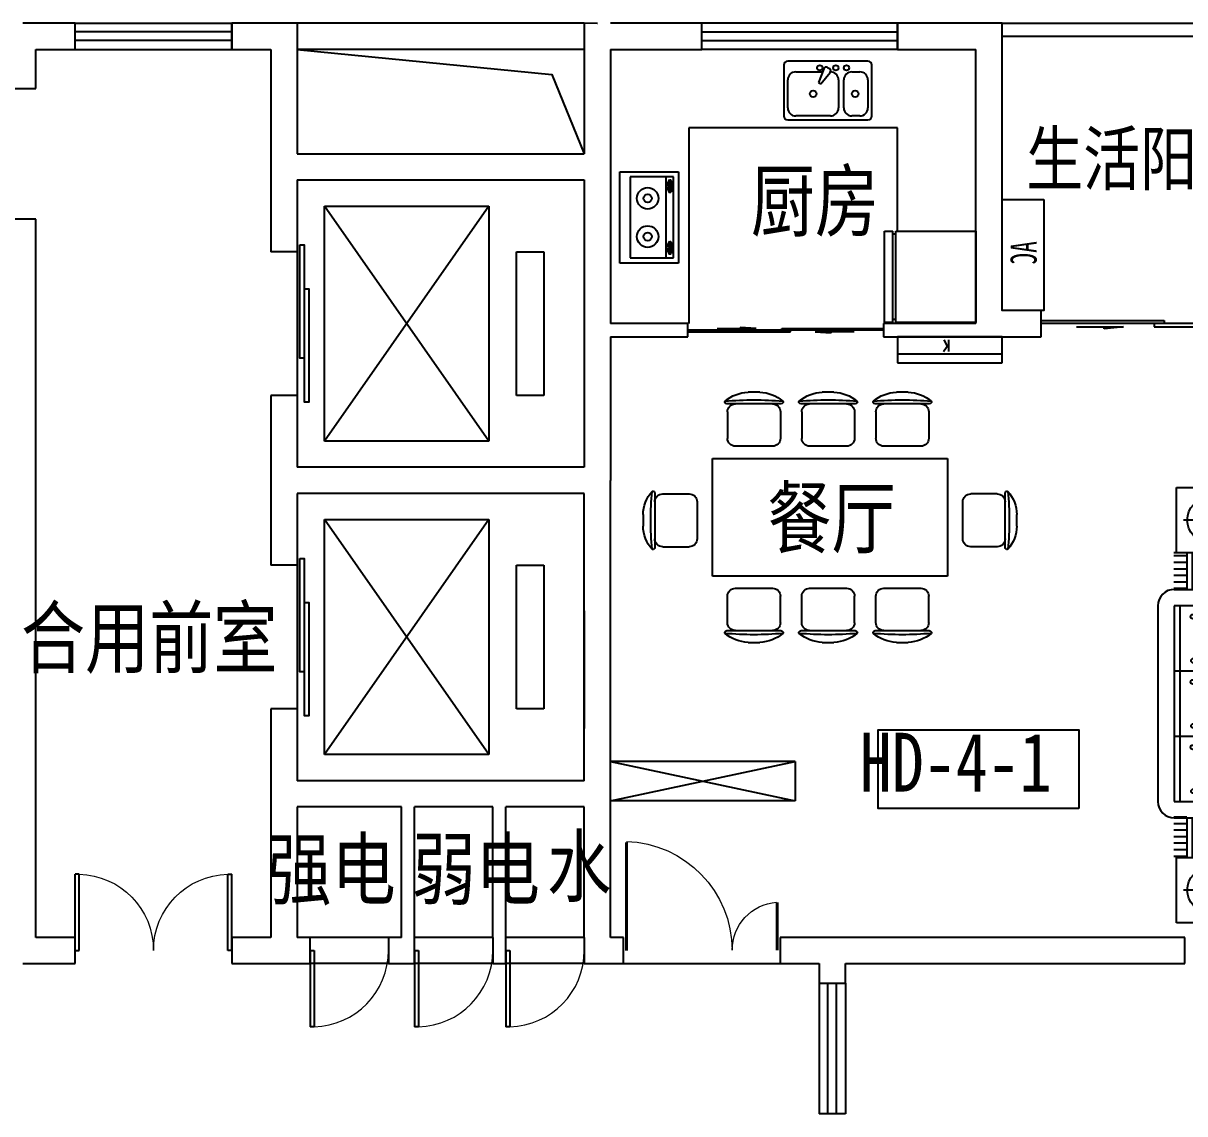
# Model space of a CAD drawing. Extents: x 952153 to 990953, y -827433 to -803533.
# Drawn here: x 971455 to 980353, y -814483 to -806133 of the extents above; entities that cross this region are included whole.
import ezdxf
from ezdxf.enums import TextEntityAlignment as Align

# ---------------------------------------------------------------- set-up
doc = ezdxf.new("R2010")
doc.units = 0
doc.header["$LTSCALE"] = 1000
doc.header["$MEASUREMENT"] = 0
doc.linetypes.add('HIDDEN', pattern=[7.5, 5, -2.5])
doc.layers.get('0').update_dxf_attribs({"linetype": 'CONTINUOUS'})
for name, color, linetype in [('Balcony(阳台)', 11, 'CONTINUOUS'), ('BATH', 8, 'CONTINUOUS'), ('Elec(电器)', 33, 'CONTINUOUS'), ('F1', 223, 'CONTINUOUS'), ('FUR', 8, 'CONTINUOUS'), ('FURN', 8, 'CONTINUOUS'), ('PUB_TITLE', 4, 'CONTINUOUS'), ('STAIR', 3, 'CONTINUOUS'), ('WALL', 2, 'CONTINUOUS'), ('WINDOW', 4, 'CONTINUOUS'), ('家具', 8, 'CONTINUOUS'), ('文字注明', 211, 'CONTINUOUS')]:
    doc.layers.add(name, color=color, linetype=linetype)
doc.layers.add('文字标注', color=121, linetype='CONTINUOUS', lineweight=0)
doc.styles.add('-黑体', font='simhei.ttf', dxfattribs={"width": 0.8})
doc.styles.add('_ZBHZ', font='simhei.ttf', dxfattribs={"width": 0.8})
doc.styles.add('DIM_FONT', font='ZBTXT.shx', dxfattribs={"width": 0.8})

# ---------------------------------------------------------------- blocks, each defined once
blk = doc.blocks.new('_LIFTD')
for points in [[(-0.5476, -0.6024), (-0.5476, -0.7742), (0.2411, -0.7742), (0.2411, -0.6024), (-0.5476, -0.6024)], [(-0.2411, -0.7836), (-0.2411, -0.9554), (0.5476, -0.9554), (0.5476, -0.7836), (-0.2411, -0.7836)]]:
    blk.add_lwpolyline(points)
blk = doc.blocks.new('M_C30XGI')
for p, q in [((-688.6, 1087.7), (-589.5, 1087.7)), ((-57.3, 1087.7), (41.9, 1087.7)), ((574.1, 1087.7), (673.2, 1087.7)), ((-869.1, 987.7), (-409.1, 987.7)), ((-864.1, 920.2), (-864.1, 695.2)), ((-414.1, 920.2), (-414.1, 695.2)), ((-237.7, 987.7), (222.3, 987.7)), ((-232.7, 920.2), (-232.7, 695.2)), ((217.3, 920.2), (217.3, 695.2)), ((393.7, 987.7), (853.7, 987.7)), ((398.7, 920.2), (398.7, 695.2)), ((848.7, 920.2), (848.7, 695.2)), ((-796.6, 627.7), (-481.6, 627.7)), ((-165.2, 627.7), (149.8, 627.7)), ((466.2, 627.7), (781.2, 627.7)), ((-1023.3, 523.6), (-1023.3, -476.4)), ((976.7, 523.6), (-1023.3, 523.6)), ((976.7, -476.4), (976.7, 523.6)), ((-1514, -232.2), (-1514, 227.8)), ((-1446.5, 222.8), (-1221.5, 222.8)), ((1399.9, 222.8), (1174.9, 222.8)), ((1467.4, 227.8), (1467.4, -232.2)), ((-1154, -159.7), (-1154, 155.3)), ((1107.4, 155.3), (1107.4, -159.7)), ((-1614, -51.8), (-1614, 47.3)), ((1567.4, 47.3), (1567.4, -51.8)), ((-1446.5, -227.2), (-1221.5, -227.2)), ((1399.9, -227.2), (1174.9, -227.2)), ((-1023.3, -476.4), (976.7, -476.4)), ((-481.6, -580.5), (-796.6, -580.5)), ((149.8, -580.5), (-165.2, -580.5)), ((781.2, -580.5), (466.2, -580.5)), ((-864.1, -873), (-864.1, -648)), ((-414.1, -873), (-414.1, -648)), ((-232.7, -873), (-232.7, -648)), ((217.3, -873), (217.3, -648)), ((398.7, -873), (398.7, -648)), ((848.7, -873), (848.7, -648)), ((-409.1, -940.5), (-869.1, -940.5)), ((222.3, -940.5), (-237.7, -940.5)), ((853.7, -940.5), (393.7, -940.5)), ((-589.5, -1040.5), (-688.6, -1040.5)), ((41.9, -1040.5), (-57.3, -1040.5)), ((673.2, -1040.5), (574.1, -1040.5))]:
    blk.add_line(p, q)
for centre, radius, start, end in [((-678.9, 772.3), 315.6, 91.76514, 130.72654), ((-599.2, 772.3), 315.6, 49.27346, 88.23486), ((-47.5, 772.3), 315.6, 91.76514, 130.72654), ((32.2, 772.3), 315.6, 49.27346, 88.23486), ((583.8, 772.3), 315.6, 91.76514, 130.72654), ((663.5, 772.3), 315.6, 49.27346, 88.23486), ((-878.3, 1003.9), 10, 130.72654, 202.66999), ((-869.1, 1007.7), 20, 202.66999, 270), ((-639.1, -1690.1), 2712.7, 84.8023, 95.1977), ((-409.1, 1007.7), 20, 270, 337.33001), ((-399.8, 1003.9), 10, 337.33001, 49.27346), ((-246.9, 1003.9), 10, 130.72654, 202.66999), ((-237.7, 1007.7), 20, 202.66999, 270), ((-7.7, -1690.1), 2712.7, 84.8023, 95.1977), ((222.3, 1007.7), 20, 270, 337.33001), ((231.5, 1003.9), 10, 337.33001, 49.27346), ((384.4, 1003.9), 10, 130.72654, 202.66999), ((393.7, 1007.7), 20, 202.66999, 270), ((623.7, -1690.1), 2712.7, 84.8023, 95.1977), ((853.7, 1007.7), 20, 270, 337.33001), ((862.9, 1003.9), 10, 337.33001, 49.27346), ((-796.6, 920.2), 67.5, 90, 180), ((-481.6, 920.2), 67.5, 0, 90), ((-165.2, 920.2), 67.5, 90, 180), ((149.8, 920.2), 67.5, 0, 90), ((466.2, 920.2), 67.5, 90, 180), ((781.2, 920.2), 67.5, 0, 90), ((-796.6, 695.2), 67.5, 180, 270), ((-481.6, 695.2), 67.5, 270, 0), ((-165.2, 695.2), 67.5, 180, 270), ((149.8, 695.2), 67.5, 270, 0), ((466.2, 695.2), 67.5, 180, 270), ((781.2, 695.2), 67.5, 270, 0), ((-1298.6, 37.6), 315.6, 139.27346, 178.23486), ((1163.8, -2.2), 2712.7, 174.8023, 185.1977), ((-1530.2, 237), 10, 67.33001, 139.27346), ((-1534, 227.8), 20, 0, 67.33001), ((-1446.5, 155.3), 67.5, 90, 180), ((-1221.5, 155.3), 67.5, 0, 90), ((1174.9, 155.3), 67.5, 90, 180), ((1399.9, 155.3), 67.5, 0, 90), ((1487.4, 227.8), 20, 112.66999, 180), ((1483.5, 237), 10, 40.72654, 112.66999), ((-1210.5, -2.2), 2712.7, 354.8023, 5.1977), ((1251.9, 37.6), 315.6, 1.76514, 40.72654), ((-1298.6, -42.1), 315.6, 181.76514, 220.72654), ((1251.9, -42.1), 315.6, 319.27346, 358.23486), ((-1446.5, -159.7), 67.5, 180, 270), ((-1221.5, -159.7), 67.5, 270, 0), ((1174.9, -159.7), 67.5, 180, 270), ((1399.9, -159.7), 67.5, 270, 0), ((-1530.2, -241.5), 10, 220.72654, 292.66999), ((-1534, -232.2), 20, 292.66999, 0), ((1487.4, -232.2), 20, 180, 247.33001), ((1483.5, -241.5), 10, 247.33001, 319.27346), ((-796.6, -648), 67.5, 90, 180), ((-481.6, -648), 67.5, 0, 90), ((-165.2, -648), 67.5, 90, 180), ((149.8, -648), 67.5, 0, 90), ((466.2, -648), 67.5, 90, 180), ((781.2, -648), 67.5, 0, 90), ((-796.6, -873), 67.5, 180, 270), ((-481.6, -873), 67.5, 270, 0), ((-165.2, -873), 67.5, 180, 270), ((149.8, -873), 67.5, 270, 0), ((466.2, -873), 67.5, 180, 270), ((781.2, -873), 67.5, 270, 0), ((-878.3, -956.6), 10, 157.33001, 229.27346), ((-869.1, -960.5), 20, 90, 157.33001), ((-678.9, -725), 315.6, 229.27346, 268.23486), ((-639.1, 1737.4), 2712.7, 264.8023, 275.1977), ((-599.2, -725), 315.6, 271.76514, 310.72654), ((-409.1, -960.5), 20, 22.66999, 90), ((-399.8, -956.6), 10, 310.72654, 22.66999), ((-246.9, -956.6), 10, 157.33001, 229.27346), ((-237.7, -960.5), 20, 90, 157.33001), ((-7.7, 1737.4), 2712.7, 264.8023, 275.1977), ((-47.5, -725), 315.6, 229.27346, 268.23486), ((32.2, -725), 315.6, 271.76514, 310.72654), ((222.3, -960.5), 20, 22.66999, 90), ((231.5, -956.6), 10, 310.72654, 22.66999), ((384.4, -956.6), 10, 157.33001, 229.27346), ((393.7, -960.5), 20, 90, 157.33001), ((583.8, -725), 315.6, 229.27346, 268.23486), ((623.7, 1737.4), 2712.7, 264.8023, 275.1977), ((663.5, -725), 315.6, 271.76514, 310.72654), ((853.7, -960.5), 20, 22.66999, 90), ((862.9, -956.6), 10, 310.72654, 22.66999)]:
    blk.add_arc(centre, radius, start, end)
at = {"width": 0.8, "flags": 9}
for tag in ['XSIZE', 'YSIZE']:
    blk.add_attdef(tag, (0, 0), '', height=0.5, dxfattribs=at)
blk = doc.blocks.new('A$C6CA9292A')
at = {"layer": 'FURN'}
for p, q in [((2038.7, 3587), (1038.7, 3587)), ((140.9, 2945.7), (140.9, 3445.7)), ((140.9, 3445.7), (640.9, 3445.7)), ((390.9, 3195.7), (390.9, 3390.8)), ((640.9, 3445.7), (640.9, 2945.7)), ((663.3, 3367.5), (663.3, 3467.5)), ((713.3, 3367.5), (713.3, 3467.5)), ((763.3, 3367.5), (763.3, 3467.5)), ((813.3, 3367.5), (813.3, 3467.5)), ((863.3, 3367.5), (863.3, 3467.5)), ((913.3, 3367.5), (913.3, 3467.5)), ((913.7, 3462), (913.7, 3035.3)), ((2038.7, 3462), (1038.7, 3462)), ((1038.7, 3462), (1038.7, 2920.3)), ((2038.7, 3420.3), (1038.7, 3420.3)), ((1538.7, 3462), (1538.7, 2920.3)), ((2038.7, 2920.3), (2038.7, 3462)), ((2163.3, 3367.5), (2163.3, 3467.5)), ((2163.7, 3462), (2163.7, 3035.3)), ((2188.3, 3367.5), (2188.3, 3467.5)), ((2238.3, 3367.5), (2238.3, 3467.5)), ((2288.3, 3367.5), (2288.3, 3467.5)), ((2338.3, 3367.5), (2338.3, 3467.5)), ((2388.3, 3367.5), (2388.3, 3467.5)), ((2438.3, 3367.5), (2438.3, 3467.5)), ((2463.3, 3367.5), (2489.1, 3464.1)), ((2463.3, 3367.5), (2542.6, 3428.4)), ((640.9, 3367.5), (913.7, 3367.5)), ((913.7, 3367.5), (640.9, 3367.5)), ((913.7, 3325.8), (640.9, 3325.8)), ((2163.7, 3367.5), (2463.3, 3367.5)), ((2463.3, 3367.5), (2163.7, 3367.5)), ((2421.6, 3325.8), (2163.7, 3325.8)), ((2421.6, 241.4), (2421.6, 3325.8)), ((2463.3, 199.8), (2463.3, 3367.5)), ((2463.3, 3367.5), (2563.3, 3367.5)), ((2463.3, 3317.5), (2563.3, 3317.5)), ((2463.3, 3267.5), (2563.3, 3267.5)), ((2463.3, 3217.5), (2563.3, 3217.5)), ((390.9, 3195.7), (195.8, 3195.7)), ((390.9, 3195.7), (586, 3195.7)), ((390.9, 3195.7), (390.9, 3000.6)), ((2463.3, 3167.5), (2563.3, 3167.5)), ((2463.3, 3117.5), (2563.3, 3117.5)), ((2463.3, 3067.5), (2563.3, 3067.5)), ((221.3, 2945.7), (121.3, 2945.7)), ((640.9, 2945.7), (140.9, 2945.7)), ((221.3, 2945.7), (221.3, 2665.1)), ((262.9, 2945.7), (262.9, 2665.1)), ((2463.3, 3017.5), (2563.3, 3017.5)), ((2463.3, 2967.5), (2563.3, 2967.5)), ((221.3, 2920.7), (121.3, 2920.7)), ((221.3, 2870.7), (121.3, 2870.7)), ((2463.3, 2917.5), (2563.3, 2917.5)), ((2463.3, 2867.5), (2563.3, 2867.5)), ((221.3, 2820.7), (121.3, 2820.7)), ((221.3, 2770.7), (121.3, 2770.7)), ((2463.3, 2817.5), (2563.3, 2817.5)), ((2463.3, 2767.5), (2563.3, 2767.5)), ((221.3, 2720.7), (121.3, 2720.7)), ((221.3, 2670.7), (121.3, 2670.7)), ((2463.3, 2717.5), (2563.3, 2717.5)), ((125, 2665.1), (551.7, 2665.1)), ((2463.3, 2667.5), (2563.3, 2667.5)), ((2463.3, 2617.5), (2563.3, 2617.5)), ((0, 2540.1), (0, 1040.1)), ((666.7, 2540.1), (125, 2540.1)), ((125, 2540.1), (125, 1040.1)), ((166.7, 2540.1), (166.7, 1040.1)), ((2463.3, 2567.5), (2563.3, 2567.5)), ((2463.3, 2517.5), (2563.3, 2517.5)), ((2463.3, 2467.5), (2563.3, 2467.5)), ((2463.3, 2417.5), (2563.3, 2417.5)), ((2463.3, 2367.5), (2563.3, 2367.5)), ((2463.3, 2317.5), (2563.3, 2317.5)), ((2463.3, 2267.5), (2563.3, 2267.5)), ((1185.6, 2206.9), (2018.9, 2206.9)), ((1185.6, 1373.5), (1185.6, 2206.9)), ((1227.2, 2165.2), (1977.2, 2165.2)), ((1227.2, 1415.2), (1227.2, 2165.2)), ((1977.2, 2165.2), (1977.2, 1415.2)), ((2018.9, 2206.9), (2018.9, 1373.5)), ((2463.3, 2217.5), (2563.3, 2217.5)), ((2463.3, 2167.5), (2563.3, 2167.5)), ((2463.3, 2117.5), (2563.3, 2117.5)), ((2463.3, 2067.5), (2563.3, 2067.5)), ((666.7, 2040.1), (125, 2040.1)), ((1352.2, 2040.2), (1852.2, 2040.2)), ((1352.2, 1540.2), (1352.2, 2040.2)), ((1352.2, 2040.2), (1852.2, 1540.2)), ((1352.2, 1540.2), (1852.2, 2040.2)), ((1852.2, 2040.2), (1852.2, 1540.2)), ((2463.3, 2017.5), (2563.3, 2017.5)), ((2463.3, 1967.5), (2563.3, 1967.5)), ((2463.3, 1917.5), (2563.3, 1917.5)), ((2463.3, 1867.5), (2563.3, 1867.5)), ((2463.3, 1817.5), (2563.3, 1817.5)), ((2463.3, 1767.5), (2563.3, 1767.5)), ((2463.3, 1717.5), (2563.3, 1717.5)), ((2463.3, 1667.5), (2563.3, 1667.5)), ((2463.3, 1617.5), (2563.3, 1617.5)), ((125, 1540.1), (666.7, 1540.1)), ((1852.2, 1540.2), (1352.2, 1540.2)), ((2463.3, 1567.5), (2563.3, 1567.5)), ((2463.3, 1517.5), (2563.3, 1517.5)), ((2463.3, 1467.5), (2563.3, 1467.5)), ((2018.9, 1373.5), (1185.6, 1373.5)), ((1977.2, 1415.2), (1227.2, 1415.2)), ((2463.3, 1417.5), (2563.3, 1417.5)), ((2463.3, 1367.5), (2563.3, 1367.5)), ((2463.3, 1317.5), (2563.3, 1317.5)), ((2463.3, 1267.5), (2563.3, 1267.5)), ((2463.3, 1217.5), (2563.3, 1217.5)), ((2463.3, 1167.5), (2563.3, 1167.5)), ((2463.3, 1117.5), (2563.3, 1117.5)), ((125, 1040.1), (666.7, 1040.1)), ((2463.3, 1067.5), (2563.3, 1067.5)), ((2463.3, 1017.5), (2563.3, 1017.5)), ((221.3, 920.7), (121.3, 920.7)), ((125, 915.1), (551.7, 915.1)), ((221.3, 915.1), (221.3, 612.7)), ((262.9, 915.1), (262.9, 612.7)), ((2463.3, 967.5), (2563.3, 967.5)), ((2463.3, 917.5), (2563.3, 917.5)), ((221.3, 870.7), (121.3, 870.7)), ((221.3, 820.7), (121.3, 820.7)), ((2463.3, 867.5), (2563.3, 867.5)), ((2463.3, 817.5), (2563.3, 817.5)), ((221.3, 770.7), (121.3, 770.7)), ((221.3, 720.7), (121.3, 720.7)), ((2463.3, 767.5), (2563.3, 767.5)), ((2463.3, 717.5), (2563.3, 717.5)), ((221.3, 670.7), (121.3, 670.7)), ((1507, 125), (1507, 666.7)), ((2007, 125), (2007, 666.7)), ((2463.3, 667.5), (2563.3, 667.5)), ((221.3, 620.7), (121.3, 620.7)), ((140.9, 112.7), (140.9, 612.7)), ((140.9, 612.7), (640.9, 612.7)), ((390.9, 362.7), (390.9, 557.7)), ((640.9, 612.7), (640.9, 112.7)), ((1382, 125), (1382, 551.7)), ((2132, 125), (2132, 551.7)), ((2463.3, 617.5), (2563.3, 617.5)), ((2463.3, 567.5), (2563.3, 567.5)), ((2463.3, 517.5), (2563.3, 517.5)), ((2463.3, 467.5), (2563.3, 467.5)), ((390.9, 362.7), (195.8, 362.7)), ((390.9, 362.7), (390.9, 167.6)), ((390.9, 362.7), (586, 362.7)), ((2463.3, 417.5), (2563.3, 417.5)), ((2463.3, 367.5), (2563.3, 367.5)), ((2463.3, 317.5), (2563.3, 317.5)), ((2463.3, 267.5), (2563.3, 267.5)), ((640.9, 241.4), (1382, 241.4)), ((640.9, 199.8), (1382, 199.8)), ((663.3, 199.8), (663.3, 99.8)), ((713.3, 199.8), (713.3, 99.8)), ((763.3, 199.8), (763.3, 99.8)), ((813.3, 199.8), (813.3, 99.8)), ((863.3, 199.8), (863.3, 99.8)), ((913.3, 199.8), (913.3, 99.8)), ((963.3, 199.8), (963.3, 99.8)), ((1013.3, 199.8), (1013.3, 99.8)), ((1063.3, 199.8), (1063.3, 99.8)), ((1113.3, 199.8), (1113.3, 99.8)), ((1163.3, 199.8), (1163.3, 99.8)), ((1213.3, 199.8), (1213.3, 99.8)), ((1263.3, 199.8), (1263.3, 99.8)), ((1313.3, 199.8), (1313.3, 99.8)), ((1363.3, 199.8), (1363.3, 99.8)), ((2132, 241.4), (2421.6, 241.4)), ((2132, 199.8), (2463.3, 199.8)), ((2163.3, 199.8), (2163.3, 99.8)), ((2213.3, 199.8), (2213.3, 99.8)), ((2263.3, 199.8), (2263.3, 99.8)), ((2313.3, 199.8), (2313.3, 99.8)), ((2363.3, 199.8), (2363.3, 99.8)), ((2413.3, 199.8), (2413.3, 99.8)), ((2463.3, 217.5), (2563.3, 217.5)), ((2463.3, 199.8), (2518.8, 116.6)), ((2463.3, 199.8), (2557.9, 167.6)), ((2463.3, 199.8), (2463.3, 99.8)), ((640.9, 112.7), (140.9, 112.7)), ((1507, 166.7), (2007, 166.7)), ((1507, 125), (2007, 125)), ((1507, 0), (2007, 0))]:
    blk.add_line(p, q, dxfattribs=at)
for centre, radius in [((390.9, 3195.7), 166.7), ((390.9, 3195.7), 108.3), ((1117.8, 3316.1), 16.7), ((1455.3, 3320.3), 16.7), ((1617.8, 3316.1), 16.7), ((1955.3, 3320.3), 16.7), ((1288.7, 3149.5), 16.7), ((1788.7, 3149.5), 16.7), ((1122, 2978.6), 16.7), ((1459.5, 2982.8), 16.7), ((1622, 2978.6), 16.7), ((1959.5, 2982.8), 16.7), ((266.7, 2456.8), 16.7), ((604.2, 2461), 16.7), ((437.5, 2290.1), 16.7), ((270.8, 2119.3), 16.7), ((608.3, 2123.5), 16.7), ((266.7, 1956.8), 16.7), ((604.2, 1961), 16.7), ((437.5, 1790.1), 16.7), ((270.8, 1619.3), 16.7), ((608.3, 1623.5), 16.7), ((266.7, 1456.8), 16.7), ((604.2, 1461), 16.7), ((437.5, 1290.1), 16.7), ((270.8, 1119.3), 16.7), ((608.3, 1123.5), 16.7), ((1923.7, 608.3), 16.7), ((1586.2, 604.2), 16.7), ((390.9, 362.7), 166.7), ((390.9, 362.7), 108.3), ((1757, 437.5), 16.7), ((1590.3, 266.7), 16.7), ((1927.8, 270.8), 16.7)]:
    blk.add_circle(centre, radius, dxfattribs=at)
for centre, radius, start, end in [((1038.7, 3462), 125, 90, 180), ((2038.7, 3462), 125, 0, 90), ((942.7, 2941.4), 98.2, 107.20504, 347.59336), ((2134.6, 2941.4), 98.2, 192.40664, 72.79496), ((1288.7, 3627.4), 750, 250.52878, 289.47122), ((1788.7, 3627.4), 750, 250.52878, 289.47122), ((645.6, 2636.1), 98.2, 282.40664, 162.79496), ((125, 2540.1), 125, 90, 180), ((-40.4, 2290.1), 750, 340.52878, 19.47122), ((-40.4, 1790.1), 750, 340.52878, 19.47122), ((-40.4, 1290.1), 750, 340.52878, 19.47122), ((125, 1040.1), 125, 180, 270), ((645.6, 944.2), 98.2, 197.20504, 77.59336), ((1411.1, 645.6), 98.2, 12.40664, 252.79496), ((2103, 645.6), 98.2, 287.20504, 167.59336), ((1757, -40.4), 750, 70.52878, 109.47122), ((1507, 125), 125, 180, 270), ((2007, 125), 125, 270, 0)]:
    blk.add_arc(centre, radius, start, end, dxfattribs=at)
at = {"linetype": 'ByBlock', "style": 'DIM_FONT', "width": 0.8, "flags": 9}
for tag in ['XSIZE', 'YSIZE']:
    blk.add_attdef(tag, (2018.9, 1790.2), '', height=0.5, rotation=180, dxfattribs=at)
blk = doc.blocks.new('A$C20217E62')
at = {"layer": 'F1'}
for p, q in [((644.3, 450), (30.7, 450)), ((0, 419.3), (0, 30.7)), ((92, 368.2), (297.5, 368.2)), ((306.1, 391.1), (267.3, 287.5)), ((285, 277.2), (355.3, 362.7)), ((335.5, 401.6), (349.8, 393.4)), ((521.6, 368.2), (583, 368.2)), ((675, 30.7), (675, 419.3)), ((30.7, 92), (30.7, 306.8)), ((267.3, 287.5), (285, 277.2)), ((419.3, 306.8), (419.3, 92)), ((460.2, 92), (460.2, 306.8)), ((644.3, 306.8), (644.3, 92)), ((30.7, 0), (644.3, 0)), ((358, 30.7), (92, 30.7)), ((583, 30.7), (521.6, 30.7))]:
    blk.add_line(p, q, dxfattribs=at)
for centre, radius in [((276.1, 398.9), 20.5), ((398.9, 398.9), 20.5), ((480.7, 398.9), 20.5), ((225, 199.4), 25.6), ((547.2, 199.4), 25.6)]:
    blk.add_circle(centre, radius, dxfattribs=at)
for centre, radius, start, end in [((30.7, 419.3), 30.7, 90, 180), ((644.3, 419.3), 30.7, 360, 90), ((92, 306.8), 61.4, 90, 180), ((325.2, 383.9), 20.5, 60, 159.46232), ((339.5, 375.7), 20.5, 320.53768, 60), ((358, 306.8), 61.4, 360, 90), ((521.6, 306.8), 61.4, 90, 180), ((583, 306.8), 61.4, 360, 90), ((92, 92), 61.4, 180, 270), ((358, 92), 61.4, 270, 360), ((521.6, 92), 61.4, 180, 270), ((583, 92), 61.4, 270, 360), ((30.7, 30.7), 30.7, 180, 270), ((644.3, 30.7), 30.7, 270, 360)]:
    blk.add_arc(centre, radius, start, end, dxfattribs=at)
blk = doc.blocks.new('A$C179D235A')
at = {"layer": 'BATH'}
for p, q in [((0, 0), (0, 450)), ((0, 450), (700, 450)), ((700, 450), (700, 0)), ((40, 370.4), (40, 40)), ((660, 370.4), (40, 370.4)), ((660, 40), (660, 370.4)), ((40, 95.7), (660, 95.7)), ((40, 40), (660, 40)), ((71.2, 73.5), (71.3, 61.8)), ((146.3, 64), (81.7, 64)), ((81.7, 64), (81.7, 47.4)), ((81.7, 47.4), (146.3, 47.4)), ((146.3, 47.4), (146.3, 64)), ((163, 72.3), (163, 61.8)), ((544.2, 73.5), (544.3, 61.8)), ((554.7, 64), (554.7, 47.4)), ((619.3, 64), (554.7, 64)), ((554.7, 47.4), (619.3, 47.4)), ((619.3, 47.4), (619.3, 64)), ((636, 72.3), (636, 61.8)), ((700, 0), (0, 0))]:
    blk.add_line(p, q, dxfattribs=at)
for centre, radius in [((203.7, 237), 82.5), ((203.7, 237), 31.6), ((496.3, 237), 82.5), ((496.3, 237), 31.6)]:
    blk.add_circle(centre, radius, dxfattribs=at)
for centre, radius, start, end in [((75.4, 72.3), 4.03, 121.91056, 180), ((75.4, 72.3), 4.03, 180, 197.94544), ((75.4, 61.8), 4.03, 121.91056, 180), ((75.4, 61.8), 4.03, 180, 238.08944), ((95.1, 40.7), 41.3, 104.46313, 121.91056), ((95.1, 30.1), 41.3, 104.46313, 121.91056), ((95.1, 93.4), 41.3, 238.08944, 251.08449), ((108.3, -10.7), 94.4, 96.09827, 104.46313), ((108.3, -21.3), 94.4, 96.09827, 104.46313), ((117.2, -93.3), 177.5, 90, 96.09827), ((117.2, -103.9), 177.5, 90, 96.09827), ((117.2, -93.3), 177.5, 83.90173, 90), ((117.2, -103.9), 177.5, 83.90173, 90), ((126, -10.7), 94.4, 75.53687, 83.90173), ((126, -21.3), 94.4, 75.53687, 83.90173), ((126, 144.8), 94.4, 282.46105, 284.46313), ((139.2, 40.7), 41.3, 58.08944, 75.53687), ((139.2, 30.1), 41.3, 58.08944, 75.53687), ((139.2, 93.4), 41.3, 284.46313, 301.91056), ((158.9, 72.3), 4.03, 0, 58.08944), ((158.9, 61.8), 4.03, 360, 58.08944), ((158.9, 61.8), 4.03, 301.91056, 360), ((548.4, 72.3), 4.03, 121.91056, 180), ((548.4, 72.3), 4.03, 180, 197.94544), ((548.4, 61.8), 4.03, 121.91056, 180), ((548.4, 61.8), 4.03, 180, 238.08944), ((568.1, 40.7), 41.3, 104.46313, 121.91056), ((568.1, 30.1), 41.3, 104.46313, 121.91056), ((568.1, 93.4), 41.3, 238.08944, 251.08449), ((581.3, -10.7), 94.4, 96.09827, 104.46313), ((581.3, -21.3), 94.4, 96.09827, 104.46313), ((590.1, -93.3), 177.5, 90, 96.09827), ((590.1, -103.9), 177.5, 90, 96.09827), ((590.1, -93.3), 177.5, 83.90173, 90), ((590.1, -103.9), 177.5, 83.90173, 90), ((599, -10.7), 94.4, 75.53687, 83.90173), ((599, -21.3), 94.4, 75.53687, 83.90173), ((599, 144.8), 94.4, 282.46105, 284.46313), ((612.2, 40.7), 41.3, 58.08944, 75.53687), ((612.2, 30.1), 41.3, 58.08944, 75.53687), ((612.2, 93.4), 41.3, 284.46313, 301.91056), ((631.9, 72.3), 4.03, 0, 58.08944), ((631.9, 61.8), 4.03, 0, 58.08944), ((631.9, 61.8), 4.03, 301.91056, 360)]:
    blk.add_arc(centre, radius, start, end, dxfattribs=at)
blk = doc.blocks.new('_E10NWL')
for p, q in [((-275, 0), (275, 0)), ((-275, -482), (-275, 0)), ((275, 0), (275, -482)), ((275, -482), (-275, -482)), ((-256.6, -482), (-256.6, -499.1)), ((256.6, -482), (256.6, -499.1)), ((-275, -550), (-275, -499.1)), ((275, -499.1), (-275, -499.1)), ((275, -550), (-275, -550)), ((275, -499.1), (275, -550))]:
    blk.add_line(p, q)
at = {"style": 'DIM_FONT', "width": 0.8, "flags": 9}
for tag in ['XSIZE', 'YSIZE']:
    blk.add_attdef(tag, (0, 0), '', height=0.5, dxfattribs=at)
blk = doc.blocks.new('*U45')
at = {"linetype": 'HIDDEN', "ltscale": 0.3}
blk.add_line((0, -116.7), (800, -116.7), dxfattribs=at)
for p, q in [((407.6, -137.1), (407.6, -226.7)), ((447.9, -137.6), (407.6, -195.8)), ((445.3, -226.2), (419.6, -178.5))]:
    blk.add_line(p, q)
blk.add_lwpolyline([(800, -50), (0, -50), (0, -250), (800, -250)], close=True, dxfattribs=at)
blk = doc.blocks.new('空调室外机2')
at = {"ltscale": 0.5}
blk.add_lwpolyline([(0, 0), (850, 0), (850, 320), (0, 320)], close=True, dxfattribs=at)
at = {"ltscale": 0.5, "style": '_ZBHZ', "width": 0.65}
blk.add_text('AC', height=200, dxfattribs=at).set_placement((319.3, 54.6))
blk = doc.blocks.new('$DorLib2D$00000001')
for p, q in [((0.45, 0.975), (0.5, 0.975)), ((0.45, 0), (0.45, 0.975)), ((0.5, 0), (0.5, 0.975)), ((0.5, 0), (0.45, 0))]:
    blk.add_line(p, q)
at = {"lineweight": 13}
blk.add_arc((0.475, 0), 0.975, 91.4693, 180, dxfattribs=at)
blk = doc.blocks.new('$TCHSYS$WIN2D')
for p, q in [((-0.5, 0.5), (0.5, 0.5)), ((-0.5, 0.5), (-0.5, -0.5)), ((0.5, 0.5), (0.5, -0.5)), ((0.5, 0.1667), (-0.5, 0.1667)), ((0.5, -0.1667), (-0.5, -0.1667)), ((-0.5, -0.5), (0.5, -0.5))]:
    blk.add_line(p, q)
blk = doc.blocks.new('$DorLib2D$00000002')
for p, q in [((-0.5, 0), (-0.5, 0.4875)), ((-0.475, 0.4875), (-0.5, 0.4875)), ((-0.475, 0), (-0.475, 0.4875)), ((0.475, 0), (0.475, 0.4875)), ((0.475, 0.4875), (0.5, 0.4875)), ((0.5, 0), (0.5, 0.4875)), ((-0.5, 0), (-0.475, 0)), ((0.5, 0), (0.475, 0))]:
    blk.add_line(p, q)
at = {"lineweight": 13}
for centre, start, end in [((-0.4875, 0), 0, 88.53072), ((0.4875, 0), 91.46928, 180)]:
    blk.add_arc(centre, 0.4875, start, end, dxfattribs=at)
blk = doc.blocks.new('$WINLIB2D$00000001')
for p, q in [((-0.5, 0.5), (0.5, 0.5)), ((-0.5, 0.5), (-0.5, -0.5)), ((0.5, -0.5), (0.5, 0.5)), ((0.5, 0.1667), (-0.5, 0.1667)), ((0.5, -0.1667), (-0.5, -0.1667)), ((-0.5, -0.5), (0.5, -0.5))]:
    blk.add_line(p, q)
blk = doc.blocks.new('$DorLib2D$00000025')
at = {"const_width": 0.02}
for points in [[(0.481, -0.0014), (0.481, 0.6906)], [(-0.481, 0.0014), (-0.481, 0.3084)]]:
    blk.add_lwpolyline(points, dxfattribs=at)
at = {"lineweight": 13}
for centre, radius, start, end in [((0.5046, -0.0019), 0.6987, 91.93969, 179.72377), ((-0.5008, 0.0026), 0.3067, 359.78987, 85.75083)]:
    blk.add_arc(centre, radius, start, end, dxfattribs=at)
blk = doc.blocks.new('$DorLib2D$00000131')
at = {"color": 0, "linetype": 'Continuous'}
for p, q in [((0.15, 0.125), (0.2319, 0.1973)), ((0.2319, 0.1973), (0.2319, 0.125)), ((-0.5, 0.125), (-0.5, 0)), ((0.0192, 0.125), (-0.5, 0.125)), ((0.0192, 0), (0.0192, 0.125)), ((0.35, 0.125), (0.15, 0.125)), ((-0.5, 0), (0.0192, 0)), ((-0.024, 0), (0.5, 0)), ((-0.024, -0.125), (-0.024, 0)), ((0.5, 0), (0.5, -0.125)), ((-0.35, -0.125), (-0.15, -0.125)), ((-0.2319, -0.1973), (-0.2319, -0.125)), ((-0.15, -0.125), (-0.2319, -0.1973)), ((0.5, -0.125), (-0.024, -0.125))]:
    blk.add_line(p, q, dxfattribs=at)

msp = doc.modelspace()

# ---------------------------------------------------------------- linework, layer by layer
at = {"layer": 'Balcony(阳台)'}
for p, q in [((975753.1, -806132.5, 0), (973553.1, -806132.5, 0)), ((975753.1, -806332.5, 0), (973553.1, -806332.5, 0))]:
    msp.add_line(p, q, dxfattribs=at)
at = {"layer": 'Balcony(阳台)', "elevation": 0}
msp.add_lwpolyline([(973553.1, -806332.5), (975505.4, -806525.5), (975753.1, -807132.5)], dxfattribs=at)
at = {"layer": 'FUR'}
for p, q in [((977368.6, -811786.2, 0), (975953.1, -811786.2, 0)), ((975953.1, -811786.2, 0), (977368.6, -812086.2, 0)), ((975953.1, -812086.2, 0), (977368.6, -811786.2, 0)), ((977368.6, -811786.2, 0), (977368.6, -812086.2, 0)), ((977368.6, -812086.2, 0), (975953.1, -812086.2, 0))]:
    msp.add_line(p, q, dxfattribs=at)
at = {"layer": 'PUB_TITLE'}
for p, q in [((974253.1, -813132.5, 0), (973653.1, -813132.5, 0)), ((975053.1, -813132.5, 0), (974453.1, -813132.5, 0)), ((975753.1, -813132.5, 0), (975153.1, -813132.5, 0)), ((974253.1, -813332.5, 0), (973653.1, -813332.5, 0)), ((975053.1, -813332.5, 0), (974453.1, -813332.5, 0)), ((975753.1, -813332.5, 0), (975153.1, -813332.5, 0))]:
    msp.add_line(p, q, dxfattribs=at)
at = {"layer": 'STAIR'}
for p, q in [((975023.1, -807532.5, 0), (973763.1, -809332.5, 0)), ((975023.1, -809332.5, 0), (973763.1, -807532.5, 0)), ((973763.1, -809332.5, 0), (973763.1, -807532.5, 0)), ((973763.1, -807532.5, 0), (975023.1, -807532.5, 0)), ((975023.1, -807532.5, 0), (975023.1, -809332.5, 0)), ((973553.1, -807882.5, 0), (973553.1, -808982.5, 0)), ((975233.1, -808982.5, 0), (975233.1, -807882.5, 0)), ((975233.1, -807882.5, 0), (975443.1, -807882.5, 0)), ((975443.1, -807882.5, 0), (975443.1, -808982.5, 0)), ((975443.1, -808982.5, 0), (975233.1, -808982.5, 0)), ((975023.1, -809332.5, 0), (973763.1, -809332.5, 0)), ((975023.1, -809932.5, 0), (973763.1, -811732.5, 0)), ((975023.1, -811732.5, 0), (973763.1, -809932.5, 0)), ((973763.1, -811732.5, 0), (973763.1, -809932.5, 0)), ((973763.1, -809932.5, 0), (975023.1, -809932.5, 0)), ((975023.1, -809932.5, 0), (975023.1, -811732.5, 0)), ((973553.1, -810282.5, 0), (973553.1, -811382.5, 0)), ((975233.1, -810282.5, 0), (975443.1, -810282.5, 0)), ((975233.1, -811382.5, 0), (975233.1, -810282.5, 0)), ((975443.1, -810282.5, 0), (975443.1, -811382.5, 0)), ((975443.1, -811382.5, 0), (975233.1, -811382.5, 0)), ((975023.1, -811732.5, 0), (973763.1, -811732.5, 0))]:
    msp.add_line(p, q, dxfattribs=at)
at = {"layer": 'WALL'}
for p, q in [((971853.1, -806132.5), (971453.1, -806132.5)), ((971853.1, -806332.5), (971853.1, -806132.5)), ((973553.1, -806132.5), (973053.1, -806132.5)), ((973053.1, -806132.5), (973053.1, -806332.5)), ((973553.1, -806132.5), (973553.1, -807132.5)), ((975753.1, -806132.5), (975753.1, -806232.5)), ((975853.2, -806134.4), (975753.1, -806132.5)), ((975853.2, -806134.4), (975851.3, -806134.4)), ((976653.1, -806132.5), (975953.1, -806132.5)), ((976653.1, -806332.5), (976653.1, -806132.5)), ((978953.1, -806132.5), (978153.1, -806132.5)), ((978153.1, -806132.5), (978153.1, -806332.5)), ((978953.1, -808332.5), (978953.1, -806132.5)), ((975753.1, -806232.5), (975753.1, -807132.5)), ((971553.1, -806332.5), (971853.1, -806332.5)), ((971553.1, -806632.5), (971553.1, -806332.5)), ((973053.1, -806332.5), (973353.1, -806332.5)), ((973353.1, -806332.5), (973353.1, -807232.5)), ((975953.1, -806332.5), (976653.1, -806332.5)), ((975953.1, -806332.5), (975953.1, -807232.5)), ((978153.1, -806332.5), (978753.1, -806332.5)), ((978753.1, -808432.5), (978753.1, -806332.5)), ((971353.1, -806632.5), (971553.1, -806632.5)), ((973553.1, -807132.5), (975753.1, -807132.5)), ((973353.1, -807232.5), (973353.1, -807882.5)), ((975953.1, -807232.5), (975953.1, -808432.5)), ((973553.1, -807332.5), (973553.1, -807882.5)), ((973553.1, -807332.5), (975753.1, -807332.5)), ((975753.1, -807332.5), (975753.1, -808532.5)), ((971553.1, -807632.5), (971353.1, -807632.5)), ((971553.1, -813132.5), (971553.1, -807632.5)), ((973553.1, -807882.5), (973353.1, -807882.5)), ((979253.1, -808332.5), (978953.1, -808332.5)), ((979253.1, -808532.5), (979253.1, -808332.5)), ((976545.8, -808432.5), (975953.1, -808432.5)), ((976545.8, -808532.5), (976545.8, -808432.5)), ((978753.1, -808432.5), (978045.8, -808432.5)), ((978045.8, -808432.5), (978045.8, -808532.5)), ((978753.1, -808432.5), (978753.1, -808432.5)), ((975753.1, -808532.5), (975753.1, -809532.5)), ((975953.1, -808532.5), (976545.8, -808532.5)), ((975953.1, -808532.5), (975953.1, -809632.5)), ((978045.8, -808532.5), (978953.1, -808532.5)), ((978953.1, -808532.5), (978953.1, -808532.5)), ((978953.1, -808532.5), (979253.1, -808532.5)), ((973353.1, -808982.5), (973353.1, -809632.5)), ((973553.1, -808982.5), (973353.1, -808982.5)), ((973553.1, -808982.5), (973553.1, -809532.5)), ((975753.1, -809532.5), (973553.1, -809532.5)), ((973353.1, -809632.5), (973353.1, -810282.5)), ((975953.1, -812032.5), (975953.1, -809632.5)), ((975753.1, -809732.5), (973553.1, -809732.5)), ((973553.1, -809732.5), (973553.1, -810282.5)), ((975753.1, -811932.5), (975753.1, -809732.5)), ((973553.1, -810282.5), (973353.1, -810282.5)), ((973353.1, -811382.5), (973353.1, -812032.5)), ((973553.1, -811382.5), (973353.1, -811382.5)), ((973553.1, -811382.5), (973553.1, -811932.5)), ((974453.1, -811932.5), (973553.1, -811932.5)), ((975153.1, -811932.5), (974453.1, -811932.5)), ((975753.1, -811932.5), (975153.1, -811932.5)), ((973353.1, -812032.5), (973353.1, -813132.5)), ((975953.1, -813132.5), (975953.1, -812032.5)), ((973553.1, -812132.5), (973553.1, -813132.5)), ((974353.1, -812132.5), (973553.1, -812132.5)), ((974353.1, -813132.5), (974353.1, -812132.5)), ((974453.1, -813132.5), (974453.1, -812132.5)), ((975053.1, -812132.5), (974453.1, -812132.5)), ((975053.1, -813132.5), (975053.1, -812132.5)), ((975753.1, -812132.5), (975153.1, -812132.5)), ((975153.1, -813132.5), (975153.1, -812132.5)), ((975753.1, -813132.5), (975753.1, -812132.5)), ((971853.1, -813132.5), (971553.1, -813132.5)), ((971853.1, -813332.5), (971853.1, -813132.5)), ((973353.1, -813132.5), (973053.1, -813132.5)), ((973053.1, -813132.5), (973053.1, -813332.5)), ((973653.1, -813132.5), (973553.1, -813132.5)), ((973653.1, -813332.5), (973653.1, -813132.5)), ((974353.1, -813132.5), (974253.1, -813132.5)), ((974253.1, -813132.5), (974253.1, -813332.5)), ((974453.1, -813332.5), (974453.1, -813132.5)), ((975053.1, -813132.5), (975053.1, -813332.5)), ((975153.1, -813332.5), (975153.1, -813132.5)), ((975753.1, -813132.5), (975753.1, -813332.5)), ((976053.1, -813132.5), (975953.1, -813132.5)), ((976053.1, -813332.5), (976053.1, -813132.5)), ((977653.1, -813132.5), (977253.1, -813132.5)), ((977253.1, -813132.5), (977253.1, -813332.5)), ((980353.1, -813132.5), (977653.1, -813132.5)), ((980353.1, -813332.5), (980353.1, -813132.5)), ((971453.1, -813332.5), (971853.1, -813332.5)), ((973053.1, -813332.5), (973453.1, -813332.5)), ((973453.1, -813332.5), (973653.1, -813332.5)), ((974253.1, -813332.5), (974453.1, -813332.5)), ((975053.1, -813332.5), (975153.1, -813332.5)), ((975753.1, -813332.5), (975853.1, -813332.5)), ((975853.1, -813332.5), (976053.1, -813332.5)), ((977253.1, -813332.5), (977553.1, -813332.5)), ((977553.1, -813332.5), (977553.1, -813482.5)), ((977753.1, -813482.5), (977753.1, -813332.5)), ((977753.1, -813332.5), (980353.1, -813332.5)), ((977553.1, -813482.5), (977753.1, -813482.5))]:
    msp.add_line(p, q, dxfattribs=at)
at = {"layer": 'WINDOW'}
for p, q in [((978953.1, -806132.5, 0), (981153.1, -806132.5, 0)), ((978953.1, -806232.5, 0), (981153.1, -806232.5, 0)), ((975753.1, -810632.5, 0), (975753.1, -811532.5, 0)), ((976053.1, -813332.5, 0), (977253.1, -813332.5, 0))]:
    msp.add_line(p, q, dxfattribs=at)
at = {"layer": '家具'}
for p, q in [((978153.1, -806932.5, 0), (976553.1, -806932.5, 0)), ((976553.1, -806932.5, 0), (976553.1, -808432.5, 0)), ((978153.1, -807724.1, 0), (978153.1, -806932.5, 0))]:
    msp.add_line(p, q, dxfattribs=at)
at = {"layer": '文字注明', "elevation": 0}
msp.add_lwpolyline([(979542.5, -812144), (978005.5, -812144), (978005.5, -811544), (979542.5, -811544), (979542.5, -812144)], dxfattribs=at)

# ---------------------------------------------------------------- block references
at = {"layer": 'BATH', "rotation": 90}
msp.add_blockref('A$C179D235A', (976475.9, -807969.6, 0), dxfattribs=at)
at = {"layer": 'Elec(电器)', "xscale": -1, "rotation": 90}
msp.add_blockref('空调室外机2', (979273.1, -807482.5, 0), dxfattribs=at)
at = {"layer": 'Elec(电器)', "rotation": 180}
msp.add_blockref('*U45', (978953.1, -808782.5, 0), dxfattribs=at)
at = {"layer": 'F1', "extrusion": (0, 0, -1), "xscale": -1, "zscale": -1}
msp.add_blockref('A$C20217E62', (-977281.2, -806873.1, 0), dxfattribs=at)
at = {"layer": 'FUR', "xscale": -0.900000000372529, "yscale": 0.9000000001396982, "zscale": 0.9}
msp.add_blockref('M_C30XGI', (977614.1, -809936.7, 0), dxfattribs=at)
at = {"layer": 'FURN'}
msp.add_blockref('A$C6CA9292A', (980148, -813132.5, 0), dxfattribs=at)
at = {"layer": 'WINDOW'}
for name, p, xscale, yscale, zscale, rotation in [('$TCHSYS$WIN2D', (972453.1, -806232.5), 1200, -200, 1200, 359.9999999859127), ('_LIFTD', (973453.1, -808432.5, 0), -1100, 200, 1100, 89.99999999689535), ('$DorLib2D$00000131', (980153.1, -808432.5), -1800, -200, -1800, 1.94545e-11), ('$DorLib2D$00000131', (977295.8, -808482.5), -1500, 100, -1500, 359.9999999999956), ('_LIFTD', (973453.1, -810832.5, 0), -1100, 200, 1100, 89.99999999689535), ('$DorLib2D$00000025', (976653.1, -813232.5), 1200, -1200, 1200, 179.999999999748), ('$DorLib2D$00000002', (972453.1, -813232.5), -1200, 1200, -1200, 359.9999999837783), ('$DorLib2D$00000001', (973953.1, -813232.5), -600, -600, -600, 359.9999999899148), ('$DorLib2D$00000001', (974753.1, -813232.5), -600, -600, -600, 359.9999999840298), ('$DorLib2D$00000001', (975453.1, -813232.5), -599.9999978970154, -599.9999978970154, -599.9999978970154, 359.9999999840298), ('$WINLIB2D$00000001', (977653.1, -813982.5), -1000, 200, -1000, 89.9999999997332)]:
    msp.add_blockref(name, p, dxfattribs=dict(at, xscale=xscale, yscale=yscale, zscale=zscale, rotation=rotation))
at = {"layer": 'WINDOW', "xscale": -1500, "yscale": -200, "zscale": -1500}
msp.add_blockref('$TCHSYS$WIN2D', (977403.1, -806232.5), dxfattribs=at)
at = {"layer": '家具', "extrusion": (0, 0, -1), "xscale": -1.272727273404598, "yscale": 1.272727273404598, "zscale": -1.272727272727271, "rotation": 90}
msp.add_blockref('_E10NWL', (-978753.1, -808074.1, 0), dxfattribs=at)

# ---------------------------------------------------------------- texts
at = {"layer": '文字标注', "style": '-黑体', "width": 0.8}
for s, height, p in [('生活阳台', 400, (979138.6, -807369.4, 0)), ('厨房', 450, (977029.2, -807718.2, 0)), ('餐厅', 450, (977156.1, -810144.6, 0))]:
    msp.add_text(s, height=height, dxfattribs=at).set_placement(p)
for s, p in [('合用前室', (972420, -811062.1, 0)), ('强电', (973817.3, -812834.1, 0)), ('弱电', (974921.8, -812834.1, 0)), ('水', (975713.7, -812811.5, 0))]:
    msp.add_text(s, height=450, dxfattribs=at).set_placement(p, align=Align.CENTER)
at = {"layer": '文字注明', "style": '-黑体', "width": 0.8}
msp.add_text('HD-4-1', height=450, dxfattribs=at).set_placement((977863.8, -812015.8, 0))

doc.saveas('drawing.dxf')
